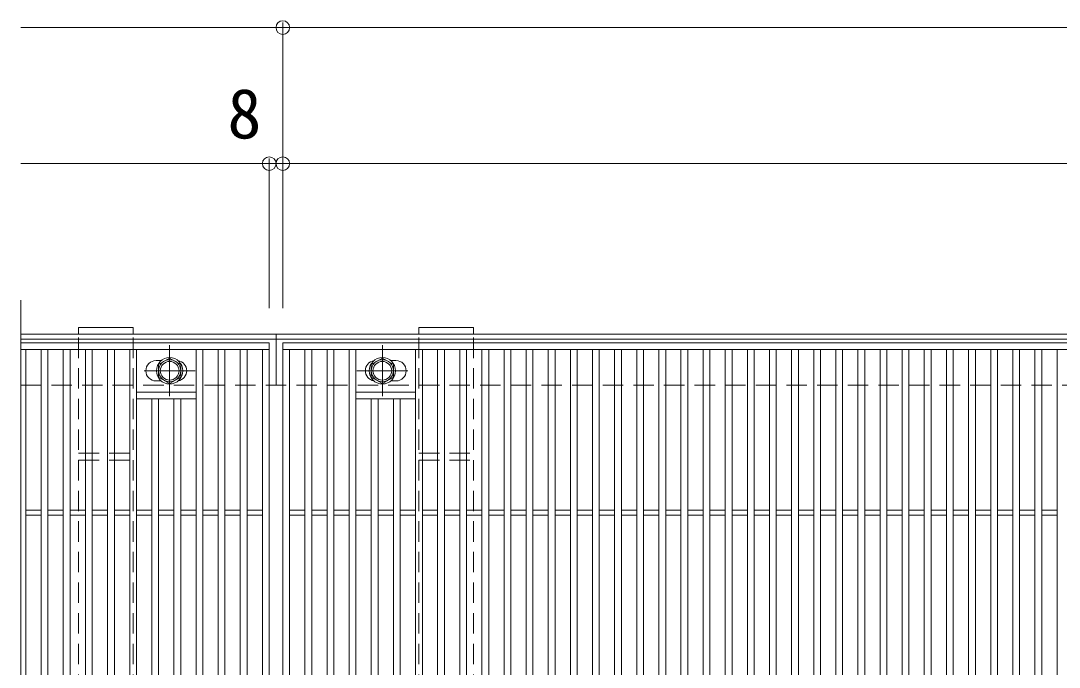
# Model space of a CAD drawing. Units: millimetres at full size, sheet at 1:10; details may follow other scales. Extents: x -2184 to 2306, y -1959 to 1524.
# Drawn here: x -595 to 15, y 1113 to 1493 of the extents above; entities that cross this region are included whole.
import ezdxf
from ezdxf.enums import TextEntityAlignment as Align

# ---------------------------------------------------------------- set-up
doc = ezdxf.new("R2010")
doc.units = ezdxf.units.MM
doc.header["$LTSCALE"] = 10
doc.header["$PDMODE"] = 32
doc.header["$PDSIZE"] = 8
doc.linetypes.add('CHAIN1', pattern=[8, 5, -1, 1, -1])
doc.linetypes.add('DASHED1', pattern=[1.8, 1.2, -0.6])
for name, color, linetype, lineweight in [('C-1_躯体', 2, 'Continuous', 9), ('C-2_仕上', 3, 'Continuous', 9), ('C-4_文字', 7, 'Continuous', 9), ('C-8_ハッチ', 3, 'DASHED1', 9), ('C-B_衛生陶器', 2, 'Continuous', 9)]:
    doc.layers.add(name, color=color, linetype=linetype, lineweight=lineweight)
doc.styles.add('ＭＳ ゴシック', font='')
doc.styles.get('ＭＳ ゴシック').set_extended_font_data('MS Gothic')

msp = doc.modelspace()

# ---------------------------------------------------------------- linework, layer by layer
at = {"layer": 'C-1_躯体'}
for p, q in [((-595.11, 1308.63), (704.89, 1308.63)), ((-445.11, 1308.63), (-445.11, 1278.63)), ((-595.11, 1305.63), (704.89, 1305.63))]:
    msp.add_line(p, q, dxfattribs=at)
at = {"layer": 'C-1_躯体', "linetype": 'DASHED1'}
msp.add_line((-595.11, 1278.63), (704.89, 1278.63), dxfattribs=at)
at = {"layer": 'C-2_仕上'}
for p, q in [((-595.11, 878.63), (-595.11, 1328.63)), ((-595.11, 1303.63), (-449.11, 1303.63)), ((-441.11, 1303.63), (550.89, 1303.63)), ((-441.11, 903.63), (-441.11, 1303.63)), ((-595.11, 1299.63), (-449.11, 1299.63)), ((-592.11, 1299.63), (-592.11, 907.63)), ((-583.11, 1299.63), (-583.11, 907.63)), ((-579.11, 1299.63), (-579.11, 907.63)), ((-570.11, 1299.63), (-570.11, 907.63)), ((-566.11, 1299.63), (-566.11, 907.63)), ((-557.11, 1299.63), (-557.11, 907.63)), ((-553.11, 1299.63), (-553.11, 907.63)), ((-544.11, 1299.63), (-544.11, 907.63)), ((-540.11, 1299.63), (-540.11, 907.63)), ((-531.11, 1299.63), (-531.11, 907.63)), ((-527.11, 1299.63), (-527.11, 907.63)), ((-492.11, 1299.63), (-492.11, 907.63)), ((-488.11, 1299.63), (-488.11, 907.63)), ((-479.11, 1299.63), (-479.11, 907.63)), ((-475.11, 1299.63), (-475.11, 907.63)), ((-466.11, 1299.63), (-466.11, 907.63)), ((-462.11, 1299.63), (-462.11, 907.63)), ((-453.11, 1299.63), (-453.11, 907.63)), ((-441.11, 1299.63), (550.89, 1299.63)), ((-437.11, 1299.63), (-437.11, 907.63)), ((-428.11, 1299.63), (-428.11, 907.63)), ((-424.11, 1299.63), (-424.11, 907.63)), ((-415.11, 1299.63), (-415.11, 907.63)), ((-411.11, 1299.63), (-411.11, 907.63)), ((-402.11, 1299.63), (-402.11, 907.63)), ((-398.11, 1299.63), (-398.11, 907.63)), ((-363.11, 1299.63), (-363.11, 907.63)), ((-359.11, 1299.63), (-359.11, 907.63)), ((-350.11, 1299.63), (-350.11, 907.63)), ((-346.11, 1299.63), (-346.11, 907.63)), ((-337.11, 1299.63), (-337.11, 907.63)), ((-333.11, 1299.63), (-333.11, 907.63)), ((-324.11, 1299.63), (-324.11, 907.63)), ((-320.11, 1299.63), (-320.11, 907.63)), ((-311.11, 1299.63), (-311.11, 907.63)), ((-307.11, 1299.63), (-307.11, 907.63)), ((-298.11, 1299.63), (-298.11, 907.63)), ((-294.11, 1299.63), (-294.11, 907.63)), ((-285.11, 1299.63), (-285.11, 907.63)), ((-281.11, 1299.63), (-281.11, 907.63)), ((-272.11, 1299.63), (-272.11, 907.63)), ((-268.11, 1299.63), (-268.11, 907.63)), ((-259.11, 1299.63), (-259.11, 907.63)), ((-255.11, 1299.63), (-255.11, 907.63)), ((-246.11, 1299.63), (-246.11, 907.63)), ((-242.11, 1299.63), (-242.11, 907.63)), ((-233.11, 1299.63), (-233.11, 907.63)), ((-229.11, 1299.63), (-229.11, 907.63)), ((-220.11, 1299.63), (-220.11, 907.63)), ((-216.11, 1299.63), (-216.11, 907.63)), ((-207.11, 1299.63), (-207.11, 907.63)), ((-203.11, 1299.63), (-203.11, 907.63)), ((-194.11, 1299.63), (-194.11, 907.63)), ((-190.11, 1299.63), (-190.11, 907.63)), ((-181.11, 1299.63), (-181.11, 907.63)), ((-177.11, 1299.63), (-177.11, 907.63)), ((-168.11, 1299.63), (-168.11, 907.63)), ((-164.11, 1299.63), (-164.11, 907.63)), ((-155.11, 1299.63), (-155.11, 907.63)), ((-151.11, 1299.63), (-151.11, 907.63)), ((-142.11, 1299.63), (-142.11, 907.63)), ((-138.11, 1299.63), (-138.11, 907.63)), ((-129.11, 1299.63), (-129.11, 907.63)), ((-125.11, 1299.63), (-125.11, 907.63)), ((-116.11, 1299.63), (-116.11, 907.63)), ((-112.11, 1299.63), (-112.11, 907.63)), ((-103.11, 1299.63), (-103.11, 907.63)), ((-99.11, 1299.63), (-99.11, 907.63)), ((-90.11, 1299.63), (-90.11, 907.63)), ((-86.11, 1299.63), (-86.11, 907.63)), ((-77.11, 1299.63), (-77.11, 907.63)), ((-73.11, 1299.63), (-73.11, 907.63)), ((-64.11, 1299.63), (-64.11, 907.63)), ((-60.11, 1299.63), (-60.11, 907.63)), ((-51.11, 1299.63), (-51.11, 907.63)), ((-47.11, 1299.63), (-47.11, 907.63)), ((-38.11, 1299.63), (-38.11, 907.63)), ((-34.11, 1299.63), (-34.11, 907.63)), ((-25.11, 1299.63), (-25.11, 907.63)), ((-21.11, 1299.63), (-21.11, 907.63)), ((-12.11, 1299.63), (-12.11, 907.63)), ((-8.11, 1299.63), (-8.11, 907.63)), ((0.89, 1299.63), (0.89, 907.63)), ((4.89, 1299.63), (4.89, 907.63)), ((13.89, 1299.63), (13.89, 907.63)), ((-515.61, 1293.13), (-512.51, 1293.13)), ((-377.7, 1293.13), (-374.61, 1293.13)), ((-512.51, 1281.13), (-515.61, 1281.13)), ((-374.61, 1281.13), (-377.7, 1281.13)), ((-527.11, 1274.63), (-492.11, 1274.63)), ((-527.11, 1270.63), (-492.11, 1270.63)), ((-518.11, 1270.63), (-518.11, 936.63)), ((-514.11, 1270.63), (-514.11, 936.63)), ((-505.11, 1270.63), (-505.11, 936.63)), ((-501.11, 1270.63), (-501.11, 936.63)), ((-398.11, 1274.63), (-363.11, 1274.63)), ((-398.11, 1270.63), (-363.11, 1270.63)), ((-389.11, 1270.63), (-389.11, 936.63)), ((-385.11, 1270.63), (-385.11, 936.63)), ((-376.11, 1270.63), (-376.11, 936.63)), ((-372.11, 1270.63), (-372.11, 936.63)), ((-592.11, 1205.13), (-583.11, 1205.13)), ((-579.11, 1205.13), (-570.11, 1205.13)), ((-566.11, 1205.13), (-557.11, 1205.13)), ((-553.11, 1205.13), (-544.11, 1205.13)), ((-540.11, 1205.13), (-531.11, 1205.13)), ((-527.11, 1205.13), (-518.11, 1205.13)), ((-514.11, 1205.13), (-505.11, 1205.13)), ((-501.11, 1205.13), (-492.11, 1205.13)), ((-488.11, 1205.13), (-479.11, 1205.13)), ((-475.11, 1205.13), (-466.11, 1205.13)), ((-462.11, 1205.13), (-453.11, 1205.13)), ((-437.11, 1205.13), (-428.11, 1205.13)), ((-424.11, 1205.13), (-415.11, 1205.13)), ((-411.11, 1205.13), (-402.11, 1205.13)), ((-398.11, 1205.13), (-389.11, 1205.13)), ((-385.11, 1205.13), (-376.11, 1205.13)), ((-372.11, 1205.13), (-363.11, 1205.13)), ((-359.11, 1205.13), (-350.11, 1205.13)), ((-346.11, 1205.13), (-337.11, 1205.13)), ((-333.11, 1205.13), (-324.11, 1205.13)), ((-320.11, 1205.13), (-311.11, 1205.13)), ((-307.11, 1205.13), (-298.11, 1205.13)), ((-294.11, 1205.13), (-285.11, 1205.13)), ((-281.11, 1205.13), (-272.11, 1205.13)), ((-268.11, 1205.13), (-259.11, 1205.13)), ((-255.11, 1205.13), (-246.11, 1205.13)), ((-242.11, 1205.13), (-233.11, 1205.13)), ((-229.11, 1205.13), (-220.11, 1205.13)), ((-216.11, 1205.13), (-207.11, 1205.13)), ((-203.11, 1205.13), (-194.11, 1205.13)), ((-190.11, 1205.13), (-181.11, 1205.13)), ((-177.11, 1205.13), (-168.11, 1205.13)), ((-164.11, 1205.13), (-155.11, 1205.13)), ((-151.11, 1205.13), (-142.11, 1205.13)), ((-138.11, 1205.13), (-129.11, 1205.13)), ((-125.11, 1205.13), (-116.11, 1205.13)), ((-112.11, 1205.13), (-103.11, 1205.13)), ((-99.11, 1205.13), (-90.11, 1205.13)), ((-86.11, 1205.13), (-77.11, 1205.13)), ((-73.11, 1205.13), (-64.11, 1205.13)), ((-60.11, 1205.13), (-51.11, 1205.13)), ((-47.11, 1205.13), (-38.11, 1205.13)), ((-34.11, 1205.13), (-25.11, 1205.13)), ((-21.11, 1205.13), (-12.11, 1205.13)), ((-8.11, 1205.13), (0.89, 1205.13)), ((4.89, 1205.13), (13.89, 1205.13)), ((-592.11, 1202.13), (-583.11, 1202.13)), ((-579.11, 1202.13), (-570.11, 1202.13)), ((-566.11, 1202.13), (-557.11, 1202.13)), ((-553.11, 1202.13), (-544.11, 1202.13)), ((-540.11, 1202.13), (-531.11, 1202.13)), ((-527.11, 1202.13), (-518.11, 1202.13)), ((-514.11, 1202.13), (-505.11, 1202.13)), ((-501.11, 1202.13), (-492.11, 1202.13)), ((-488.11, 1202.13), (-479.11, 1202.13)), ((-475.11, 1202.13), (-466.11, 1202.13)), ((-462.11, 1202.13), (-453.11, 1202.13)), ((-437.11, 1202.13), (-428.11, 1202.13)), ((-424.11, 1202.13), (-415.11, 1202.13)), ((-411.11, 1202.13), (-402.11, 1202.13)), ((-398.11, 1202.13), (-389.11, 1202.13)), ((-385.11, 1202.13), (-376.11, 1202.13)), ((-372.11, 1202.13), (-363.11, 1202.13)), ((-359.11, 1202.13), (-350.11, 1202.13)), ((-346.11, 1202.13), (-337.11, 1202.13)), ((-333.11, 1202.13), (-324.11, 1202.13)), ((-320.11, 1202.13), (-311.11, 1202.13)), ((-307.11, 1202.13), (-298.11, 1202.13)), ((-294.11, 1202.13), (-285.11, 1202.13)), ((-281.11, 1202.13), (-272.11, 1202.13)), ((-268.11, 1202.13), (-259.11, 1202.13)), ((-255.11, 1202.13), (-246.11, 1202.13)), ((-242.11, 1202.13), (-233.11, 1202.13)), ((-229.11, 1202.13), (-220.11, 1202.13)), ((-216.11, 1202.13), (-207.11, 1202.13)), ((-203.11, 1202.13), (-194.11, 1202.13)), ((-190.11, 1202.13), (-181.11, 1202.13)), ((-177.11, 1202.13), (-168.11, 1202.13)), ((-164.11, 1202.13), (-155.11, 1202.13)), ((-151.11, 1202.13), (-142.11, 1202.13)), ((-138.11, 1202.13), (-129.11, 1202.13)), ((-125.11, 1202.13), (-116.11, 1202.13)), ((-112.11, 1202.13), (-103.11, 1202.13)), ((-99.11, 1202.13), (-90.11, 1202.13)), ((-86.11, 1202.13), (-77.11, 1202.13)), ((-73.11, 1202.13), (-64.11, 1202.13)), ((-60.11, 1202.13), (-51.11, 1202.13)), ((-47.11, 1202.13), (-38.11, 1202.13)), ((-34.11, 1202.13), (-25.11, 1202.13)), ((-21.11, 1202.13), (-12.11, 1202.13)), ((-8.11, 1202.13), (0.89, 1202.13)), ((4.89, 1202.13), (13.89, 1202.13))]:
    msp.add_line(p, q, dxfattribs=at)
msp.add_lwpolyline([(-449.11, 1303.63), (-449.11, 903.63), (-595.11, 903.63)], dxfattribs=at)
for centre, start, end in [((-515.61, 1287.13), 90, 180), ((-503.61, 1287.13), 0, 80.33026), ((-386.61, 1287.13), 99.66974, 180), ((-374.61, 1287.13), 0, 90), ((-515.61, 1287.13), 180, 270), ((-503.61, 1287.13), 279.66974, 0), ((-386.61, 1287.13), 180, 260.33026), ((-374.61, 1287.13), 270, 0)]:
    msp.add_arc(centre, 6, start, end, dxfattribs=at)
at = {"layer": 'C-4_文字'}
for p, q in [((-441.11, 1491.93), (-441.11, 1323.93)), ((-595.11, 1488.93), (-441.11, 1488.93)), ((-441.11, 1488.93), (558.89, 1488.93)), ((-449.11, 1411.93), (-449.11, 1323.93)), ((-595.11, 1408.93), (-449.11, 1408.93)), ((-449.11, 1408.93), (-441.11, 1408.93)), ((-441.11, 1408.93), (550.89, 1408.93))]:
    msp.add_line(p, q, dxfattribs=at)
for p in [(-441.11, 1488.93), (-449.11, 1408.93), (-441.11, 1408.93)]:
    msp.add_point(p, dxfattribs=at)
at = {"layer": 'C-8_ハッチ', "linetype": 'Continuous'}
for p, q in [((-561.11, 1312.63), (-529.11, 1312.63)), ((-561.11, 1312.63), (-561.11, 1308.63)), ((-529.11, 1312.63), (-529.11, 1308.63)), ((-361.11, 1312.63), (-329.11, 1312.63)), ((-361.11, 1312.63), (-361.11, 1308.63)), ((-329.11, 1312.63), (-329.11, 1308.63))]:
    msp.add_line(p, q, dxfattribs=at)
at = {"layer": 'C-8_ハッチ'}
for p, q in [((-561.11, 1308.63), (-529.11, 1308.63)), ((-561.11, 898.63), (-561.11, 1308.63)), ((-529.11, 898.63), (-529.11, 1308.63)), ((-361.11, 1308.63), (-329.11, 1308.63)), ((-361.11, 898.63), (-361.11, 1308.63)), ((-329.11, 898.63), (-329.11, 1308.63)), ((-561.11, 1238.63), (-529.11, 1238.63)), ((-561.11, 1234.63), (-529.11, 1234.63)), ((-361.11, 1238.63), (-329.11, 1238.63)), ((-361.11, 1234.63), (-329.11, 1234.63))]:
    msp.add_line(p, q, dxfattribs=at)
at = {"layer": 'C-B_衛生陶器', "color": 7, "linetype": 'CHAIN1'}
for p, q in [((-507.61, 1272.13), (-507.61, 1302.13)), ((-382.61, 1272.13), (-382.61, 1302.13)), ((-522.61, 1287.13), (-492.61, 1287.13)), ((-397.61, 1287.13), (-367.61, 1287.13))]:
    msp.add_line(p, q, dxfattribs=at)
at = {"layer": 'C-B_衛生陶器'}
for points in [[(-514.1, 1283.38), (-507.61, 1279.63), (-501.11, 1283.38), (-501.11, 1290.88), (-507.61, 1294.63), (-514.1, 1290.88)], [(-389.1, 1283.38), (-382.61, 1279.63), (-376.11, 1283.38), (-376.11, 1290.88), (-382.61, 1294.63), (-389.1, 1290.88)]]:
    msp.add_lwpolyline(points, close=True, dxfattribs=at)
for centre, radius in [((-507.61, 1287.13), 7.75), ((-382.61, 1287.13), 7.75), ((-507.61, 1287.13), 6.5), ((-507.61, 1287.13), 5.5), ((-382.61, 1287.13), 6.5), ((-382.61, 1287.13), 5.5)]:
    msp.add_circle(centre, radius, dxfattribs=at)

# ---------------------------------------------------------------- texts
at = {"layer": 'C-4_文字', "color": 2, "style": 'ＭＳ ゴシック'}
msp.add_text('8', height=29.33, dxfattribs=at).set_placement((-473.65, 1414.93), align=Align.BOTTOM_LEFT)

doc.saveas('drawing.dxf')
